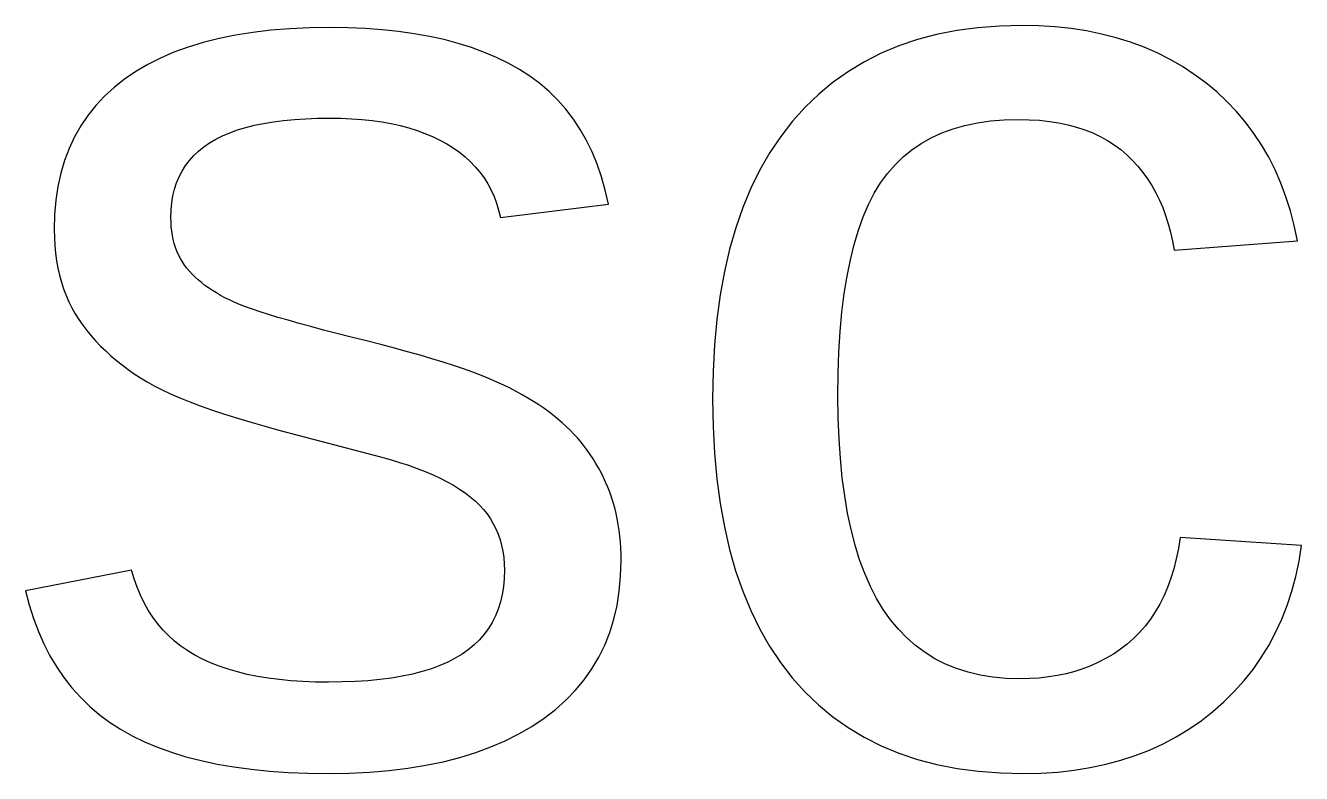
# Model space of a CAD drawing. Header units: metres. Extents: x -140 to 140, y -90 to 90.
# Drawn here: x 47.358 to 50.602, y -75.034 to -73.132 of the extents above; entities that cross this region are included whole.
import ezdxf

# ---------------------------------------------------------------- set-up
doc = ezdxf.new("R2010")
doc.units = ezdxf.units.M

msp = doc.modelspace()

# ---------------------------------------------------------------- linework, layer by layer
for p, q in [((49.8338, -73.1332), (49.7785, -73.1375)), ((49.8912, -73.1318), (49.8338, -73.1332)), ((49.9339, -73.1326), (49.8912, -73.1318)), ((49.9755, -73.1352), (49.9339, -73.1326)), ((47.8501, -73.1648), (47.81, -73.175)), ((47.8921, -73.1563), (47.8501, -73.1648)), ((47.9361, -73.1493), (47.8921, -73.1563)), ((47.982, -73.1439), (47.9361, -73.1493)), ((48.0299, -73.14), (47.982, -73.1439)), ((48.0797, -73.1376), (48.0299, -73.14)), ((48.1314, -73.1369), (48.0797, -73.1376)), ((48.1773, -73.1375), (48.1314, -73.1369)), ((48.2218, -73.1394), (48.1773, -73.1375)), ((48.2648, -73.1425), (48.2218, -73.1394)), ((48.3063, -73.147), (48.2648, -73.1425)), ((48.3464, -73.1526), (48.3063, -73.147)), ((48.3849, -73.1596), (48.3464, -73.1526)), ((48.422, -73.1678), (48.3849, -73.1596)), ((49.6742, -73.1548), (49.6252, -73.1678)), ((49.7253, -73.1447), (49.6742, -73.1548)), ((49.7785, -73.1375), (49.7253, -73.1447)), ((50.016, -73.1395), (49.9755, -73.1352)), ((50.0553, -73.1456), (50.016, -73.1395)), ((50.0935, -73.1534), (50.0553, -73.1456)), ((50.1306, -73.1628), (50.0935, -73.1534)), ((50.1665, -73.1741), (50.1306, -73.1628)), ((47.7718, -73.1866), (47.7356, -73.1998)), ((47.81, -73.175), (47.7718, -73.1866)), ((48.4577, -73.1773), (48.422, -73.1678)), ((48.4918, -73.188), (48.4577, -73.1773)), ((48.5245, -73.2001), (48.4918, -73.188)), ((49.5782, -73.1836), (49.5334, -73.2023)), ((49.6252, -73.1678), (49.5782, -73.1836)), ((50.2013, -73.187), (50.1665, -73.1741)), ((50.235, -73.2017), (50.2013, -73.187)), ((47.6689, -73.2309), (47.6385, -73.2488)), ((47.7013, -73.2146), (47.6689, -73.2309)), ((47.7356, -73.1998), (47.7013, -73.2146)), ((48.5557, -73.2133), (48.5245, -73.2001)), ((48.5854, -73.2279), (48.5557, -73.2133)), ((48.6137, -73.2437), (48.5854, -73.2279)), ((49.4906, -73.2239), (49.4499, -73.2484)), ((49.5334, -73.2023), (49.4906, -73.2239)), ((50.2675, -73.218), (50.235, -73.2017)), ((50.2989, -73.2362), (50.2675, -73.218)), ((47.6385, -73.2488), (47.61, -73.2683)), ((48.6404, -73.2608), (48.6137, -73.2437)), ((48.6656, -73.2796), (48.6404, -73.2608)), ((49.4499, -73.2484), (49.4113, -73.2757)), ((50.3291, -73.256), (50.2989, -73.2362)), ((50.3583, -73.2776), (50.3291, -73.256)), ((47.5836, -73.2892), (47.5592, -73.3115)), ((47.61, -73.2683), (47.5836, -73.2892)), ((48.6892, -73.2998), (48.6656, -73.2796)), ((49.4113, -73.2757), (49.3748, -73.306)), ((50.386, -73.3007), (50.3583, -73.2776)), ((47.5592, -73.3115), (47.537, -73.3353)), ((48.7113, -73.3216), (48.6892, -73.2998)), ((48.7318, -73.3449), (48.7113, -73.3216)), ((49.3748, -73.306), (49.3404, -73.3391)), ((50.4121, -73.325), (50.386, -73.3007)), ((50.4366, -73.3507), (50.4121, -73.325)), ((47.5169, -73.3604), (47.4989, -73.387)), ((47.537, -73.3353), (47.5169, -73.3604)), ((48.7508, -73.3697), (48.7318, -73.3449)), ((49.3404, -73.3391), (49.308, -73.3751)), ((50.4594, -73.3777), (50.4366, -73.3507)), ((47.4989, -73.387), (47.483, -73.415)), ((47.897, -73.3975), (47.9179, -73.3912)), ((47.9179, -73.3912), (47.9401, -73.3856)), ((47.9401, -73.3856), (47.9635, -73.3808)), ((47.9635, -73.3808), (47.9883, -73.3767)), ((47.9883, -73.3767), (48.0144, -73.3734)), ((48.0144, -73.3734), (48.0417, -73.3708)), ((48.0417, -73.3708), (48.0703, -73.3689)), ((48.0703, -73.3689), (48.1002, -73.3678)), ((48.1002, -73.3678), (48.1314, -73.3674)), ((48.1314, -73.3674), (48.1596, -73.3678)), ((48.1596, -73.3678), (48.187, -73.369)), ((48.187, -73.369), (48.2134, -73.3709)), ((48.2134, -73.3709), (48.239, -73.3736)), ((48.239, -73.3736), (48.2636, -73.3771)), ((48.2636, -73.3771), (48.2874, -73.3813)), ((48.2874, -73.3813), (48.3103, -73.3864)), ((48.3103, -73.3864), (48.3323, -73.3922)), ((48.3323, -73.3922), (48.3534, -73.3987)), ((48.7682, -73.396), (48.7508, -73.3697)), ((49.308, -73.3751), (49.2779, -73.4138)), ((49.7161, -73.3946), (49.7462, -73.3861)), ((49.7462, -73.3861), (49.778, -73.3794)), ((49.778, -73.3794), (49.8113, -73.3746)), ((49.8113, -73.3746), (49.8462, -73.3718)), ((49.8462, -73.3718), (49.8828, -73.3708)), ((49.8828, -73.3708), (49.9097, -73.3713)), ((49.9097, -73.3713), (49.9356, -73.3729)), ((49.9356, -73.3729), (49.9606, -73.3756)), ((49.9606, -73.3756), (49.9846, -73.3793)), ((49.9846, -73.3793), (50.0076, -73.3841)), ((50.0076, -73.3841), (50.0297, -73.39)), ((50.0297, -73.39), (50.0508, -73.3969)), ((50.4806, -73.406), (50.4594, -73.3777)), ((47.483, -73.415), (47.4693, -73.4444)), ((47.8262, -73.4302), (47.842, -73.4209)), ((47.842, -73.4209), (47.859, -73.4123)), ((47.859, -73.4123), (47.8773, -73.4045)), ((47.8773, -73.4045), (47.897, -73.3975)), ((48.3534, -73.3987), (48.3736, -73.4061)), ((48.3736, -73.4061), (48.3929, -73.4142)), ((48.3929, -73.4142), (48.4114, -73.423)), ((48.4114, -73.423), (48.4289, -73.4327)), ((48.784, -73.4239), (48.7682, -73.396)), ((48.7983, -73.4533), (48.784, -73.4239)), ((49.2779, -73.4138), (49.2502, -73.4551)), ((49.6351, -73.4318), (49.6605, -73.4175)), ((49.6605, -73.4175), (49.6875, -73.4051)), ((49.6875, -73.4051), (49.7161, -73.3946)), ((50.0508, -73.3969), (50.071, -73.4048)), ((50.071, -73.4048), (50.0902, -73.4139)), ((50.0902, -73.4139), (50.1084, -73.424)), ((50.1084, -73.424), (50.1257, -73.4351)), ((50.5002, -73.4356), (50.4806, -73.406)), ((47.4693, -73.4444), (47.4576, -73.4752)), ((47.786, -73.4625), (47.7983, -73.451)), ((47.7983, -73.451), (47.8116, -73.4402)), ((47.8116, -73.4402), (47.8262, -73.4302)), ((48.4289, -73.4327), (48.4455, -73.4431)), ((48.4455, -73.4431), (48.461, -73.4541)), ((48.461, -73.4541), (48.4756, -73.4659)), ((48.8111, -73.4842), (48.7983, -73.4533)), ((49.2502, -73.4551), (49.225, -73.499)), ((49.589, -73.4661), (49.6113, -73.448)), ((49.6113, -73.448), (49.6351, -73.4318)), ((50.1257, -73.4351), (50.142, -73.4474)), ((50.142, -73.4474), (50.1574, -73.4607)), ((50.5181, -73.4665), (50.5002, -73.4356)), ((47.4576, -73.4752), (47.4481, -73.5074)), ((47.7564, -73.5018), (47.7651, -73.4879)), ((47.7651, -73.4879), (47.775, -73.4749)), ((47.775, -73.4749), (47.786, -73.4625)), ((48.4756, -73.4659), (48.4891, -73.4782)), ((48.4891, -73.4782), (48.5016, -73.4913)), ((48.8223, -73.5166), (48.8111, -73.4842)), ((49.5493, -73.5081), (49.5684, -73.4861)), ((49.5684, -73.4861), (49.589, -73.4661)), ((50.1574, -73.4607), (50.1718, -73.4749)), ((50.1718, -73.4749), (50.1854, -73.4898)), ((50.1854, -73.4898), (50.1981, -73.5055)), ((50.5344, -73.4987), (50.5181, -73.4665)), ((47.4481, -73.5074), (47.4407, -73.5411)), ((47.7424, -73.5318), (47.7488, -73.5164)), ((47.7488, -73.5164), (47.7564, -73.5018)), ((48.5016, -73.4913), (48.5132, -73.5051)), ((48.5132, -73.5051), (48.5237, -73.5195)), ((48.5237, -73.5195), (48.5331, -73.5345)), ((48.8319, -73.5506), (48.8223, -73.5166)), ((49.225, -73.499), (49.2021, -73.5455)), ((49.5318, -73.5319), (49.5493, -73.5081)), ((50.1981, -73.5055), (50.2099, -73.5219)), ((50.2099, -73.5219), (50.2209, -73.539)), ((50.5491, -73.5323), (50.5344, -73.4987)), ((47.4407, -73.5411), (47.4354, -73.5762)), ((47.7331, -73.5648), (47.7372, -73.5479)), ((47.7372, -73.5479), (47.7424, -73.5318)), ((48.5331, -73.5345), (48.5416, -73.5503)), ((48.5416, -73.5503), (48.5491, -73.5667)), ((48.84, -73.5861), (48.8319, -73.5506)), ((49.2021, -73.5455), (49.1816, -73.5947)), ((49.5157, -73.558), (49.5318, -73.5319)), ((50.2209, -73.539), (50.231, -73.557)), ((50.5621, -73.5671), (50.5491, -73.5323)), ((47.4354, -73.5762), (47.4323, -73.6126)), ((47.7284, -73.6008), (47.7302, -73.5824)), ((47.7302, -73.5824), (47.7331, -73.5648)), ((48.5491, -73.5667), (48.5555, -73.5838)), ((48.5555, -73.5838), (48.5609, -73.6016)), ((48.5654, -73.62), (48.84, -73.5861)), ((49.4875, -73.618), (49.501, -73.5867)), ((49.501, -73.5867), (49.5157, -73.558)), ((50.231, -73.557), (50.2403, -73.5756)), ((50.2403, -73.5756), (50.2487, -73.595)), ((50.5735, -73.6032), (50.5621, -73.5671)), ((47.4323, -73.6126), (47.4312, -73.6505)), ((47.7279, -73.62), (47.7284, -73.6008)), ((47.7281, -73.6319), (47.7279, -73.62)), ((48.5609, -73.6016), (48.5654, -73.62)), ((49.1816, -73.5947), (49.1636, -73.6464)), ((49.4753, -73.6519), (49.4875, -73.618)), ((50.2487, -73.595), (50.2562, -73.6151)), ((50.2562, -73.6151), (50.2629, -73.636)), ((50.5833, -73.6406), (50.5735, -73.6032)), ((47.4312, -73.6505), (47.4316, -73.6711)), ((47.7288, -73.6434), (47.7281, -73.6319)), ((47.73, -73.6546), (47.7288, -73.6434)), ((49.1636, -73.6464), (49.1479, -73.7007)), ((49.4644, -73.6884), (49.4753, -73.6519)), ((50.2629, -73.636), (50.2687, -73.6576)), ((50.5914, -73.6794), (50.5833, -73.6406)), ((47.4316, -73.6711), (47.4327, -73.6913)), ((47.7317, -73.6655), (47.73, -73.6546)), ((47.7339, -73.676), (47.7317, -73.6655)), ((47.7365, -73.6862), (47.7339, -73.676)), ((50.2687, -73.6576), (50.2737, -73.68)), ((50.2737, -73.68), (50.2777, -73.7031)), ((50.2777, -73.7031), (50.5914, -73.6794)), ((47.4327, -73.6913), (47.4345, -73.7109)), ((47.4345, -73.7109), (47.4371, -73.73)), ((47.7397, -73.6962), (47.7365, -73.6862)), ((47.7433, -73.7057), (47.7397, -73.6962)), ((47.7474, -73.715), (47.7433, -73.7057)), ((47.7519, -73.724), (47.7474, -73.715)), ((49.1479, -73.7007), (49.1347, -73.7576)), ((49.4548, -73.7275), (49.4644, -73.6884)), ((47.4371, -73.73), (47.4405, -73.7486)), ((47.4405, -73.7486), (47.4445, -73.7667)), ((47.757, -73.7326), (47.7519, -73.724)), ((47.7625, -73.7409), (47.757, -73.7326)), ((47.7685, -73.7489), (47.7625, -73.7409)), ((47.775, -73.7566), (47.7685, -73.7489)), ((49.4464, -73.7692), (49.4548, -73.7275)), ((47.4445, -73.7667), (47.4494, -73.7843)), ((47.782, -73.7642), (47.775, -73.7566)), ((47.7894, -73.7715), (47.782, -73.7642)), ((47.7973, -73.7787), (47.7894, -73.7715)), ((47.8056, -73.7857), (47.7973, -73.7787)), ((49.1347, -73.7576), (49.1239, -73.8171)), ((49.4393, -73.8136), (49.4464, -73.7692)), ((47.4494, -73.7843), (47.4549, -73.8014)), ((47.4549, -73.8014), (47.4613, -73.818)), ((47.8144, -73.7926), (47.8056, -73.7857)), ((47.8237, -73.7992), (47.8144, -73.7926)), ((47.8334, -73.8057), (47.8237, -73.7992)), ((47.8436, -73.812), (47.8334, -73.8057)), ((47.8542, -73.8181), (47.8436, -73.812)), ((49.4336, -73.8605), (49.4393, -73.8136)), ((47.4613, -73.818), (47.4683, -73.8341)), ((47.4683, -73.8341), (47.4761, -73.8497)), ((47.8653, -73.824), (47.8542, -73.8181)), ((47.8769, -73.8298), (47.8653, -73.824)), ((47.8889, -73.8353), (47.8769, -73.8298)), ((47.9022, -73.841), (47.8889, -73.8353)), ((47.9176, -73.8469), (47.9022, -73.841)), ((47.9351, -73.8532), (47.9176, -73.8469)), ((49.1239, -73.8171), (49.1154, -73.8792)), ((47.4761, -73.8497), (47.4846, -73.8648)), ((47.4846, -73.8648), (47.4939, -73.8794)), ((47.4939, -73.8794), (47.5038, -73.8936)), ((47.9547, -73.8598), (47.9351, -73.8532)), ((47.9763, -73.8667), (47.9547, -73.8598)), ((48, -73.874), (47.9763, -73.8667)), ((48.0259, -73.8815), (48, -73.874)), ((49.1154, -73.8792), (49.1094, -73.9439)), ((49.4291, -73.91), (49.4336, -73.8605)), ((47.5038, -73.8936), (47.5144, -73.9074)), ((47.5144, -73.9074), (47.5254, -73.921)), ((48.0538, -73.8894), (48.0259, -73.8815)), ((48.0838, -73.8976), (48.0538, -73.8894)), ((48.1158, -73.9062), (48.0838, -73.8976)), ((48.15, -73.915), (48.1158, -73.9062)), ((49.4259, -73.9622), (49.4291, -73.91)), ((47.5254, -73.921), (47.5371, -73.9341)), ((47.5371, -73.9341), (47.5493, -73.947)), ((48.1863, -73.9242), (48.15, -73.915)), ((48.2246, -73.9337), (48.1863, -73.9242)), ((48.2611, -73.943), (48.2246, -73.9337)), ((48.296, -73.9522), (48.2611, -73.943)), ((49.1094, -73.9439), (49.1058, -74.0112)), ((47.5493, -73.947), (47.5621, -73.9595)), ((47.5621, -73.9595), (47.5755, -73.9717)), ((47.5755, -73.9717), (47.5894, -73.9836)), ((48.3293, -73.9613), (48.296, -73.9522)), ((48.361, -73.9703), (48.3293, -73.9613)), ((48.391, -73.9792), (48.361, -73.9703)), ((49.4239, -74.017), (49.4259, -73.9622)), ((47.5894, -73.9836), (47.6039, -73.9951)), ((47.6039, -73.9951), (47.619, -74.0063)), ((47.619, -74.0063), (47.6347, -74.0172)), ((48.4195, -73.988), (48.391, -73.9792)), ((48.4464, -73.9967), (48.4195, -73.988)), ((48.4716, -74.0052), (48.4464, -73.9967)), ((48.4953, -74.0137), (48.4716, -74.0052)), ((47.6347, -74.0172), (47.6509, -74.0277)), ((47.6509, -74.0277), (47.6677, -74.0379)), ((47.6677, -74.0379), (47.6857, -74.048)), ((48.5173, -74.022), (48.4953, -74.0137)), ((48.5378, -74.0303), (48.5173, -74.022)), ((48.5566, -74.0384), (48.5378, -74.0303)), ((48.5738, -74.0464), (48.5566, -74.0384)), ((49.1058, -74.0112), (49.1046, -74.0812)), ((49.4233, -74.0744), (49.4239, -74.017)), ((47.6857, -74.048), (47.7054, -74.0581)), ((47.7054, -74.0581), (47.727, -74.0682)), ((47.727, -74.0682), (47.7504, -74.0783)), ((48.59, -74.0544), (48.5738, -74.0464)), ((48.6056, -74.0626), (48.59, -74.0544)), ((48.6207, -74.0709), (48.6056, -74.0626)), ((48.6353, -74.0793), (48.6207, -74.0709)), ((49.424, -74.1296), (49.4233, -74.0744)), ((47.7504, -74.0783), (47.7756, -74.0885)), ((47.7756, -74.0885), (47.8025, -74.0987)), ((47.8025, -74.0987), (47.8313, -74.1089)), ((48.6494, -74.0878), (48.6353, -74.0793)), ((48.6629, -74.0965), (48.6494, -74.0878)), ((48.6758, -74.1053), (48.6629, -74.0965)), ((48.6883, -74.1142), (48.6758, -74.1053)), ((49.1046, -74.0812), (49.1058, -74.1516)), ((47.8313, -74.1089), (47.8618, -74.1192)), ((47.8618, -74.1192), (47.8942, -74.1295)), ((47.8942, -74.1295), (47.9283, -74.1398)), ((48.7002, -74.1233), (48.6883, -74.1142)), ((48.7116, -74.1325), (48.7002, -74.1233)), ((48.7224, -74.1418), (48.7116, -74.1325)), ((49.426, -74.1825), (49.424, -74.1296)), ((47.9283, -74.1398), (47.9642, -74.1502)), ((47.9642, -74.1502), (48.002, -74.1606)), ((48.002, -74.1606), (48.2602, -74.2286)), ((48.7327, -74.1512), (48.7224, -74.1418)), ((48.7425, -74.1608), (48.7327, -74.1512)), ((48.7519, -74.1706), (48.7425, -74.1608)), ((48.7609, -74.1806), (48.7519, -74.1706)), ((49.1058, -74.1516), (49.1094, -74.2193)), ((48.7696, -74.1908), (48.7609, -74.1806)), ((48.7779, -74.2013), (48.7696, -74.1908)), ((48.786, -74.212), (48.7779, -74.2013)), ((49.4294, -74.2333), (49.426, -74.1825)), ((48.2602, -74.2286), (48.2852, -74.2355)), ((48.2852, -74.2355), (48.3092, -74.2428)), ((48.7937, -74.2229), (48.786, -74.212)), ((48.801, -74.234), (48.7937, -74.2229)), ((48.8081, -74.2454), (48.801, -74.234)), ((49.1094, -74.2193), (49.1154, -74.2845)), ((49.4342, -74.2817), (49.4294, -74.2333)), ((48.3092, -74.2428), (48.332, -74.2502)), ((48.332, -74.2502), (48.3538, -74.258)), ((48.3538, -74.258), (48.3745, -74.2661)), ((48.3745, -74.2661), (48.3941, -74.2744)), ((48.8148, -74.257), (48.8081, -74.2454)), ((48.8212, -74.2689), (48.8148, -74.257)), ((48.8272, -74.2809), (48.8212, -74.2689)), ((48.3941, -74.2744), (48.4126, -74.283)), ((48.4126, -74.283), (48.43, -74.2919)), ((48.43, -74.2919), (48.4464, -74.301)), ((48.4464, -74.301), (48.4616, -74.3105)), ((48.8329, -74.2932), (48.8272, -74.2809)), ((48.8383, -74.3058), (48.8329, -74.2932)), ((49.1154, -74.2845), (49.1238, -74.3469)), ((49.4404, -74.328), (49.4342, -74.2817)), ((48.4616, -74.3105), (48.4758, -74.3202)), ((48.4758, -74.3202), (48.4889, -74.3302)), ((48.4889, -74.3302), (48.5009, -74.3405)), ((48.8433, -74.3186), (48.8383, -74.3058)), ((48.8479, -74.3316), (48.8433, -74.3186)), ((48.8521, -74.345), (48.8479, -74.3316)), ((49.4478, -74.3719), (49.4404, -74.328)), ((48.5009, -74.3405), (48.512, -74.3512)), ((48.512, -74.3512), (48.5221, -74.3624)), ((48.5221, -74.3624), (48.5314, -74.374)), ((48.856, -74.3586), (48.8521, -74.345)), ((48.8594, -74.3724), (48.856, -74.3586)), ((49.1238, -74.3469), (49.1346, -74.4068)), ((48.5314, -74.374), (48.5398, -74.3861)), ((48.5398, -74.3861), (48.5473, -74.3987)), ((48.5473, -74.3987), (48.5539, -74.4118)), ((48.8624, -74.3866), (48.8594, -74.3724)), ((48.865, -74.401), (48.8624, -74.3866)), ((49.4567, -74.4137), (49.4478, -74.3719)), ((48.5539, -74.4118), (48.5596, -74.4254)), ((48.5596, -74.4254), (48.5645, -74.4394)), ((48.8672, -74.4156), (48.865, -74.401)), ((48.869, -74.4306), (48.8672, -74.4156)), ((48.8704, -74.4458), (48.869, -74.4306)), ((49.1346, -74.4068), (49.1478, -74.464)), ((49.4669, -74.4532), (49.4567, -74.4137)), ((48.5645, -74.4394), (48.5685, -74.4539)), ((48.5685, -74.4539), (48.5716, -74.4689)), ((48.8714, -74.4613), (48.8704, -74.4458)), ((48.872, -74.4771), (48.8714, -74.4613)), ((49.4785, -74.4904), (49.4669, -74.4532)), ((50.2886, -74.4614), (50.2832, -74.4879)), ((50.293, -74.4338), (50.2886, -74.4614)), ((50.6015, -74.4541), (50.293, -74.4338)), ((50.5952, -74.4942), (50.6015, -74.4541)), ((48.5716, -74.4689), (48.5738, -74.4844)), ((48.5738, -74.4844), (48.5751, -74.5004)), ((48.871, -74.5323), (48.8722, -74.4931)), ((48.8722, -74.4931), (48.872, -74.4771)), ((49.1478, -74.464), (49.1633, -74.5186)), ((49.4915, -74.5254), (49.4785, -74.4904)), ((50.2832, -74.4879), (50.2768, -74.5132)), ((50.5869, -74.533), (50.5952, -74.4942)), ((47.6279, -74.5168), (47.3583, -74.5694)), ((47.6344, -74.5391), (47.6279, -74.5168)), ((48.5755, -74.5168), (48.5749, -74.5383)), ((48.5751, -74.5004), (48.5755, -74.5168)), ((49.1633, -74.5186), (49.1813, -74.5705)), ((49.5058, -74.5581), (49.4915, -74.5254)), ((50.2768, -74.5132), (50.2694, -74.5375)), ((47.6418, -74.5603), (47.6344, -74.5391)), ((47.6503, -74.5807), (47.6418, -74.5603)), ((48.573, -74.559), (48.5698, -74.5788)), ((48.5749, -74.5383), (48.573, -74.559)), ((48.8676, -74.5701), (48.871, -74.5323)), ((49.5215, -74.5886), (49.5058, -74.5581)), ((50.261, -74.5606), (50.2516, -74.5826)), ((50.2694, -74.5375), (50.261, -74.5606)), ((50.5769, -74.5705), (50.5869, -74.533)), ((47.3583, -74.5694), (47.3677, -74.6054)), ((47.6597, -74.6001), (47.6503, -74.5807)), ((48.5698, -74.5788), (48.5653, -74.5977)), ((48.8618, -74.6065), (48.8676, -74.5701)), ((49.1813, -74.5705), (49.2017, -74.6198)), ((49.5386, -74.6169), (49.5215, -74.5886)), ((50.2516, -74.5826), (50.2413, -74.6034)), ((50.565, -74.6068), (50.5769, -74.5705)), ((47.3677, -74.6054), (47.3786, -74.64)), ((47.6701, -74.6186), (47.6597, -74.6001)), ((47.6815, -74.6362), (47.6701, -74.6186)), ((48.5596, -74.6159), (48.5526, -74.6331)), ((48.5653, -74.5977), (48.5596, -74.6159)), ((48.8537, -74.6415), (48.8618, -74.6065)), ((49.2017, -74.6198), (49.2245, -74.6665)), ((49.557, -74.643), (49.5386, -74.6169)), ((50.2299, -74.6232), (50.2176, -74.6418)), ((50.2413, -74.6034), (50.2299, -74.6232)), ((50.5513, -74.6418), (50.565, -74.6068)), ((47.3786, -74.64), (47.391, -74.673)), ((47.6939, -74.6528), (47.6815, -74.6362)), ((47.7073, -74.6685), (47.6939, -74.6528)), ((48.5443, -74.6496), (48.5348, -74.6651)), ((48.5526, -74.6331), (48.5443, -74.6496)), ((48.8432, -74.6751), (48.8537, -74.6415)), ((49.5768, -74.667), (49.557, -74.643)), ((50.2176, -74.6418), (50.2042, -74.6593)), ((50.5358, -74.6755), (50.5513, -74.6418)), ((47.391, -74.673), (47.405, -74.7045)), ((47.7216, -74.6833), (47.7073, -74.6685)), ((47.737, -74.6971), (47.7216, -74.6833)), ((48.5239, -74.6799), (48.5118, -74.6938)), ((48.5348, -74.6651), (48.5239, -74.6799)), ((48.8305, -74.7073), (48.8432, -74.6751)), ((49.2245, -74.6665), (49.2496, -74.7105)), ((49.598, -74.6889), (49.5768, -74.667)), ((49.6206, -74.7087), (49.598, -74.6889)), ((50.1899, -74.6757), (50.1745, -74.6909)), ((50.2042, -74.6593), (50.1899, -74.6757)), ((50.5185, -74.708), (50.5358, -74.6755)), ((47.405, -74.7045), (47.4205, -74.7346)), ((47.7533, -74.71), (47.737, -74.6971)), ((47.7706, -74.722), (47.7533, -74.71)), ((47.7889, -74.733), (47.7706, -74.722)), ((48.4838, -74.7191), (48.4679, -74.7305)), ((48.4985, -74.7069), (48.4838, -74.7191)), ((48.5118, -74.6938), (48.4985, -74.7069)), ((48.8154, -74.738), (48.8305, -74.7073)), ((49.2496, -74.7105), (49.2772, -74.7519)), ((49.6446, -74.7264), (49.6206, -74.7087)), ((50.1411, -74.7181), (50.1233, -74.7301)), ((50.1582, -74.705), (50.1411, -74.7181)), ((50.1745, -74.6909), (50.1582, -74.705)), ((50.4993, -74.7392), (50.5185, -74.708)), ((47.4205, -74.7346), (47.4376, -74.7632)), ((47.8082, -74.7432), (47.7889, -74.733)), ((47.8287, -74.7525), (47.8082, -74.7432)), ((47.8503, -74.761), (47.8287, -74.7525)), ((48.4318, -74.7507), (48.4116, -74.7595)), ((48.4506, -74.741), (48.4318, -74.7507)), ((48.4679, -74.7305), (48.4506, -74.741)), ((48.798, -74.7674), (48.8154, -74.738)), ((49.2772, -74.7519), (49.3072, -74.7906)), ((49.6699, -74.7421), (49.6446, -74.7264)), ((49.6967, -74.7556), (49.6699, -74.7421)), ((49.7248, -74.7671), (49.6967, -74.7556)), ((50.0859, -74.7509), (50.0662, -74.7598)), ((50.1049, -74.741), (50.0859, -74.7509)), ((50.1233, -74.7301), (50.1049, -74.741)), ((50.4783, -74.7691), (50.4993, -74.7392)), ((47.4376, -74.7632), (47.4561, -74.7902)), ((47.873, -74.7688), (47.8503, -74.761)), ((47.8968, -74.7757), (47.873, -74.7688)), ((47.9218, -74.7818), (47.8968, -74.7757)), ((47.9479, -74.787), (47.9218, -74.7818)), ((47.9751, -74.7915), (47.9479, -74.787)), ((48.3158, -74.7865), (48.2882, -74.7911)), ((48.342, -74.781), (48.3158, -74.7865)), ((48.3666, -74.7747), (48.342, -74.781)), ((48.3898, -74.7675), (48.3666, -74.7747)), ((48.4116, -74.7595), (48.3898, -74.7675)), ((48.7784, -74.7954), (48.798, -74.7674)), ((49.7543, -74.7765), (49.7248, -74.7671)), ((49.7852, -74.7838), (49.7543, -74.7765)), ((49.8174, -74.789), (49.7852, -74.7838)), ((49.9812, -74.7848), (49.9584, -74.7885)), ((50.0034, -74.7801), (49.9812, -74.7848)), ((50.025, -74.7744), (50.0034, -74.7801)), ((50.0459, -74.7676), (50.025, -74.7744)), ((50.0662, -74.7598), (50.0459, -74.7676)), ((50.4555, -74.7978), (50.4783, -74.7691)), ((47.4561, -74.7902), (47.4763, -74.8158)), ((47.4763, -74.8158), (47.4979, -74.8398)), ((48.0034, -74.7952), (47.9751, -74.7915)), ((48.0329, -74.798), (48.0034, -74.7952)), ((48.0634, -74.8), (48.0329, -74.798)), ((48.0951, -74.8013), (48.0634, -74.8)), ((48.128, -74.8017), (48.0951, -74.8013)), ((48.163, -74.8012), (48.128, -74.8017)), ((48.1965, -74.8), (48.163, -74.8012)), ((48.2285, -74.7979), (48.1965, -74.8)), ((48.2591, -74.7949), (48.2285, -74.7979)), ((48.2882, -74.7911), (48.2591, -74.7949)), ((48.7563, -74.8219), (48.7784, -74.7954)), ((49.3072, -74.7906), (49.3394, -74.8266)), ((49.8511, -74.7921), (49.8174, -74.789)), ((49.8861, -74.7932), (49.8511, -74.7921)), ((49.9108, -74.7927), (49.8861, -74.7932)), ((49.9349, -74.7911), (49.9108, -74.7927)), ((49.9584, -74.7885), (49.9349, -74.7911)), ((50.4308, -74.8252), (50.4555, -74.7978)), ((47.4979, -74.8398), (47.5211, -74.8624)), ((48.7054, -74.8708), (48.732, -74.8471)), ((48.732, -74.8471), (48.7563, -74.8219)), ((49.3394, -74.8266), (49.3738, -74.8597)), ((50.3761, -74.8763), (50.4044, -74.8514)), ((50.4044, -74.8514), (50.4308, -74.8252)), ((47.5211, -74.8624), (47.5458, -74.8835)), ((47.5458, -74.8835), (47.5721, -74.9031)), ((48.6764, -74.8932), (48.7054, -74.8708)), ((49.3738, -74.8597), (49.4104, -74.89)), ((50.3463, -74.8996), (50.3761, -74.8763)), ((47.5721, -74.9031), (47.5999, -74.9212)), ((48.6124, -74.9332), (48.6453, -74.914)), ((48.6453, -74.914), (48.6764, -74.8932)), ((49.4104, -74.89), (49.4491, -74.9173)), ((49.4491, -74.9173), (49.49, -74.9418)), ((50.3152, -74.921), (50.3463, -74.8996)), ((47.5999, -74.9212), (47.6293, -74.9379)), ((47.6293, -74.9379), (47.6607, -74.9532)), ((48.5777, -74.9507), (48.6124, -74.9332)), ((49.49, -74.9418), (49.533, -74.9634)), ((50.2496, -74.9583), (50.283, -74.9406)), ((50.283, -74.9406), (50.3152, -74.921)), ((47.6607, -74.9532), (47.6939, -74.9672)), ((47.6939, -74.9672), (47.729, -74.9799)), ((47.729, -74.9799), (47.7659, -74.9912)), ((48.4622, -74.9931), (48.5026, -74.9806)), ((48.5026, -74.9806), (48.541, -74.9665)), ((48.541, -74.9665), (48.5777, -74.9507)), ((49.533, -74.9634), (49.5782, -74.9821)), ((49.5782, -74.9821), (49.6255, -74.9979)), ((50.1791, -74.9882), (50.215, -74.9742)), ((50.215, -74.9742), (50.2496, -74.9583)), ((47.7659, -74.9912), (47.8046, -75.0012)), ((47.8046, -75.0012), (47.8453, -75.0099)), ((47.8453, -75.0099), (47.8877, -75.0172)), ((48.3301, -75.0206), (48.376, -75.0131)), ((48.376, -75.0131), (48.4201, -75.0039)), ((48.4201, -75.0039), (48.4622, -74.9931)), ((49.6255, -74.9979), (49.675, -75.0109)), ((49.675, -75.0109), (49.7267, -75.0209)), ((50.0644, -75.019), (50.1039, -75.0106)), ((50.1039, -75.0106), (50.1421, -75.0003)), ((50.1421, -75.0003), (50.1791, -74.9882)), ((47.8877, -75.0172), (47.9321, -75.0232)), ((47.9321, -75.0232), (47.9783, -75.0279)), ((47.9783, -75.0279), (48.0263, -75.0312)), ((48.0263, -75.0312), (48.0762, -75.0332)), ((48.0762, -75.0332), (48.128, -75.0339)), ((48.128, -75.0339), (48.1813, -75.0331)), ((48.1813, -75.0331), (48.2328, -75.0306)), ((48.2328, -75.0306), (48.2824, -75.0264)), ((48.2824, -75.0264), (48.3301, -75.0206)), ((49.7267, -75.0209), (49.7805, -75.0281)), ((49.7805, -75.0281), (49.8365, -75.0325)), ((49.8365, -75.0325), (49.8946, -75.0339)), ((49.8946, -75.0339), (49.9389, -75.033)), ((49.9389, -75.033), (49.9819, -75.0302)), ((49.9819, -75.0302), (50.0238, -75.0255)), ((50.0238, -75.0255), (50.0644, -75.019))]:
    msp.add_line(p, q)

doc.saveas('drawing.dxf')
